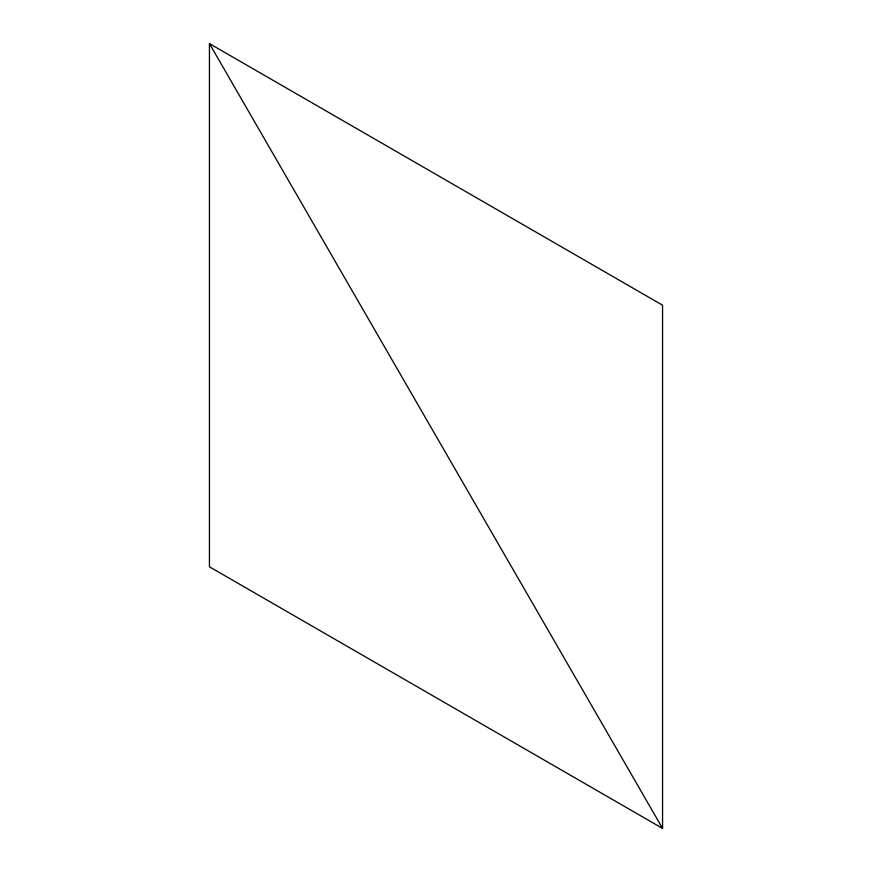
<?xml version="1.0" encoding="UTF-8"?>
<svg xmlns="http://www.w3.org/2000/svg" width="872" height="872" viewBox="0 0 872 872"><rect width="100%" height="100%" fill="white"/><g stroke="black" fill="none" stroke-linecap="round" stroke-linejoin="round"><path stroke-width="1.31" d="M209.444 43.6L662.557 305.2L662.557 828.4L209.444 566.8L209.444 43.6L662.557 828.4"/></g></svg>
